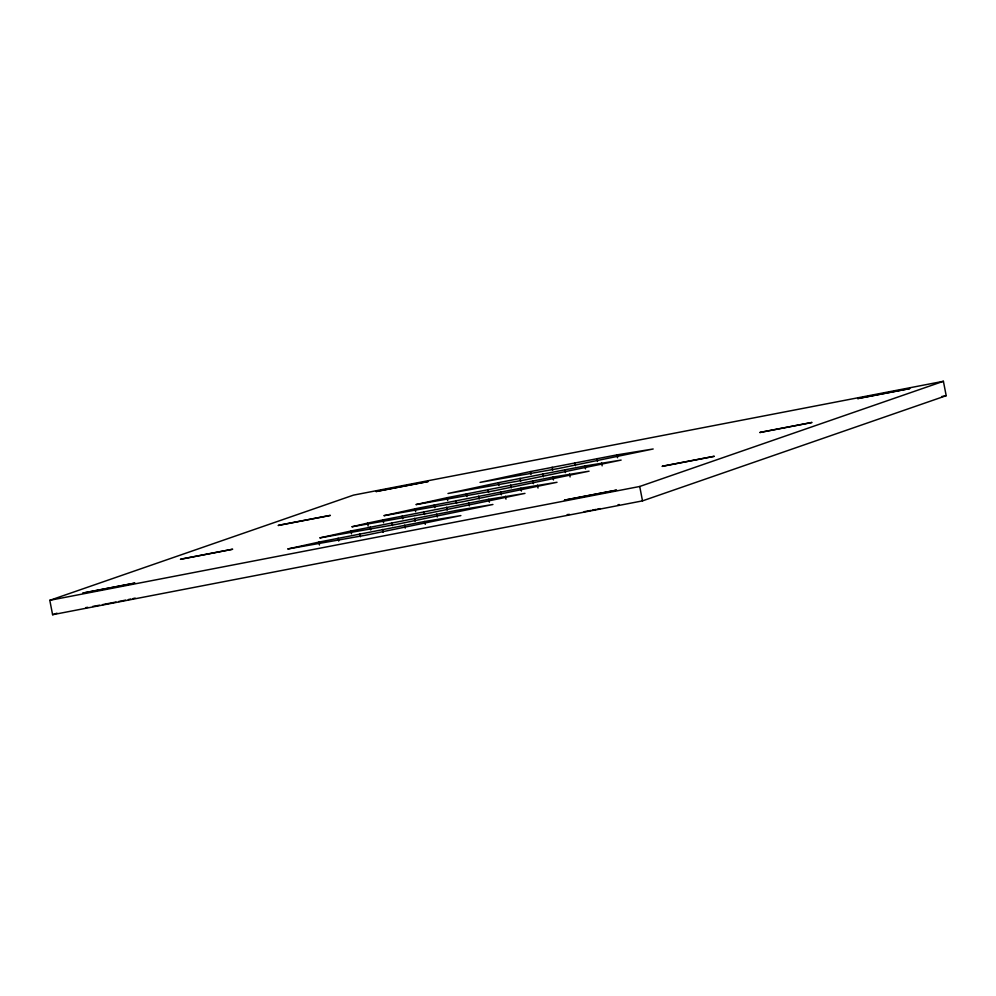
<?xml version="1.0" encoding="UTF-8"?>
<svg xmlns="http://www.w3.org/2000/svg" width="996" height="996" viewBox="0 0 996 996"><rect width="100%" height="100%" fill="white"/><g stroke="black" fill="none" stroke-linecap="round" stroke-linejoin="round"><path stroke-width="1.49" d="M49.8 600.314L353.493 495.124L943.399 381.294L946.2 395.686L642.507 500.876L52.601 614.706L49.8 600.314L639.718 486.484L943.399 381.294M52.601 614.706L56.996 613.187M617.881 504.935L619.163 504.486M367.549 523.137L351.837 526.797L430.185 512.94L524.967 493.394L488.812 499.27L383.012 519.887L367.549 523.137L368.109 526.013M133.041 598.571L135.182 598.098M447.104 497.689L415.942 504.599L494.29 490.742L589.072 471.183L552.917 477.072L447.104 497.689L447.665 500.565M415.058 508.794L383.896 515.691L462.231 501.835L557.025 482.288L520.858 488.177L415.058 508.794L415.618 511.67M350.953 530.993L319.791 537.902L398.126 524.045L492.92 504.486L456.753 510.375L350.953 530.993L351.513 533.868M318.907 542.098L287.732 548.995L366.08 535.138L460.862 515.592L424.707 521.481L318.907 542.098L319.467 544.974M128.372 599.555L130.713 599.069M530.445 471.569L480.047 482.388L558.395 468.531L653.177 448.984L617.01 454.873L530.445 471.569L531.005 474.457M498.398 482.674L447.988 493.493L526.336 479.636L621.13 460.09L584.963 465.966L498.398 482.674L498.959 485.55M122.57 600.737L125.471 600.14M118.649 601.522L121.263 600.999M597.662 509.105L600.277 508.583M116.022 602.032L102.501 604.647M592.184 510.164L596.293 509.367M941.631 396.57L946.2 395.686M584.142 511.707L590.815 510.438M96.45 605.78L99.476 605.207M92.69 606.452L95.205 606.004M569.438 514.372L567.185 514.621M85.793 607.597L87.81 607.311M639.718 486.484L642.507 500.876M617.01 454.873L617.57 457.749M601.584 462.966L602.144 465.842M596.953 458.608L597.513 461.497M584.963 465.966L585.524 468.855M574.829 462.841L575.389 465.717M569.538 474.059L570.098 476.947M564.906 469.714L565.467 472.59M552.145 467.261L552.705 470.137M552.917 477.072L553.477 479.948M542.783 473.934L543.343 476.823M537.479 485.164L538.039 488.04M532.86 480.819L533.42 483.695M520.099 478.354L520.659 481.242M520.858 488.177L521.418 491.053M510.724 485.04L511.284 487.916M505.433 496.269L505.993 499.145M500.801 491.912L501.362 494.8M488.04 489.459L488.6 492.348M488.812 499.27L489.372 502.158M478.678 496.145L479.238 499.021M468.755 503.017L469.315 505.893M466.34 493.779L466.9 496.655M455.994 500.565L456.554 503.441M446.631 507.25L447.192 510.126M436.696 514.123L437.256 516.999M434.293 504.872L434.854 507.761M423.935 511.67L424.495 514.546M424.707 521.481L425.267 524.357M414.573 518.343L415.133 521.232M404.65 525.216L405.21 528.104M402.247 515.978L402.807 518.854M391.889 522.763L392.449 525.651M383.012 519.887L383.56 522.775M382.526 529.449L383.087 532.325M370.188 527.083L370.749 529.959M359.842 533.868L360.403 536.744M338.142 538.176L338.702 541.065M377.534 491.177L376.002 491.576L428.243 481.491L377.534 491.177M279.677 525.079L278.145 525.477L330.373 515.393L279.677 525.079M181.982 558.918L180.45 559.316L232.678 549.232L181.982 558.918M84.274 592.757L82.743 593.155L134.983 583.071L84.274 592.757M859.175 398.251L857.643 398.637L909.871 388.565L859.175 398.251M761.318 432.14L759.786 432.538L812.014 422.453L761.318 432.14M663.61 465.979L662.079 466.377L714.319 456.293L663.61 465.979M565.915 499.818L564.383 500.216L616.611 490.132L565.915 499.818"/></g></svg>
